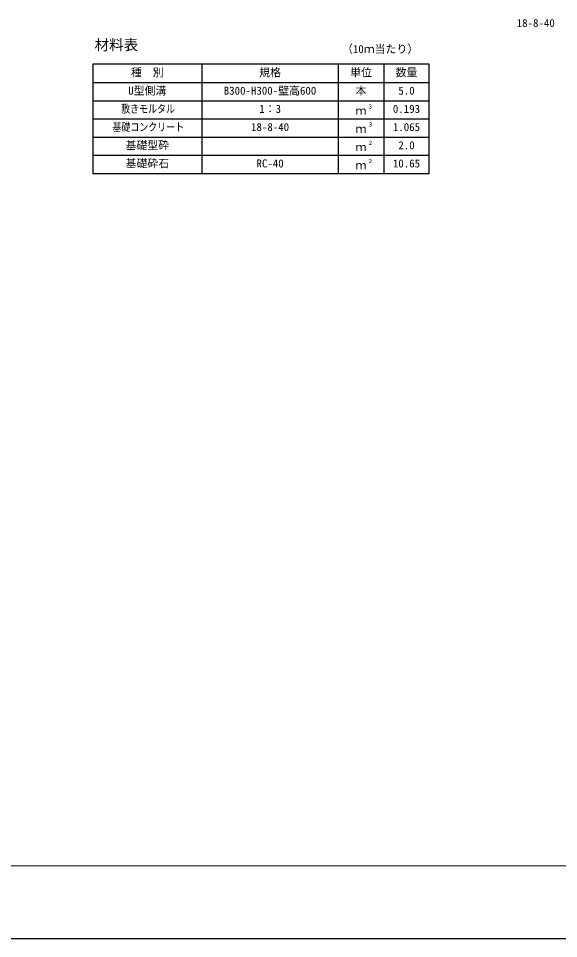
# Model space of a CAD drawing. Units: millimetres, scale not verified. Extents: x -16800 to 16800, y -5940 to 5940.
# Drawn here: x 6451 to 9421, y -5940 to -882 of the extents above; entities that cross this region are included whole.
import ezdxf
from ezdxf.enums import TextEntityAlignment as Align

# ---------------------------------------------------------------- set-up
doc = ezdxf.new("R2010")
doc.units = ezdxf.units.MM
doc.header["$LTSCALE"] = 20
for name, color, linetype, lineweight in [('0-0_DIM', 7, 'Continuous', 25), ('0-1_Defpoints', 5, 'Continuous', 25), ('0-3_HYO', 3, 'Continuous', 25), ('0-4_HYO2', 4, 'Continuous', 25), ('0-6_TXT', 7, 'Continuous', 25), ('0-7_WAKU', 3, 'Continuous', 13)]:
    doc.layers.add(name, color=color, linetype=linetype, lineweight=lineweight)
doc.styles.add('ＭＳ ゴシック', font='')
doc.styles.get('ＭＳ ゴシック').set_extended_font_data('MS Gothic')

msp = doc.modelspace()

# ---------------------------------------------------------------- linework, layer by layer
at = {"layer": '0-1_Defpoints'}
msp.add_lwpolyline([(0, -5940), (16800, -5940), (16800, 5940), (0, 5940)], close=True, dxfattribs=at)
at = {"layer": '0-3_HYO'}
for p, q in [((7460.1, -1134.51), (7460.1, -1734.51)), ((8210.1, -1134.51), (8210.1, -1734.51)), ((8460.1, -1134.51), (8460.1, -1734.51)), ((6860.1, -1234.51), (8710.1, -1234.51))]:
    msp.add_line(p, q, dxfattribs=at)
msp.add_lwpolyline([(6860.1, -1734.51), (8710.1, -1734.51), (8710.1, -1134.51), (6860.1, -1134.51)], close=True, dxfattribs=at)
at = {"layer": '0-4_HYO2'}
for p, q in [((6860.1, -1334.51), (8710.1, -1334.51)), ((6860.1, -1434.51), (8710.1, -1434.51)), ((6860.1, -1534.51), (8710.1, -1534.51)), ((6860.1, -1634.51), (8710.1, -1634.51))]:
    msp.add_line(p, q, dxfattribs=at)
at = {"layer": '0-7_WAKU'}
msp.add_lwpolyline([(400, -5540), (16400, -5540), (16400, 5540), (400, 5540)], close=True, dxfattribs=at)

# ---------------------------------------------------------------- texts
at = {"layer": '0-0_DIM', "style": 'ＭＳ ゴシック'}
msp.add_text('18-8-40', height=43.99, dxfattribs=at).set_placement((9190.93, -942.82), align=Align.BOTTOM_LEFT)
at = {"layer": '0-6_TXT', "style": 'ＭＳ ゴシック'}
for s, height, p in [('材料表', 58.65, (6870.1, -1074.51)), ('（10ｍ当たり）', 43.99, (8230.1, -1085.51)), ('種\u3000別', 43.99, (7070.1, -1214.51)), ('規格', 43.99, (7775.1, -1214.51)), ('単位', 43.99, (8275.1, -1214.51)), ('数量', 43.99, (8525.1, -1214.51)), ('U型側溝', 43.99, (7055.1, -1314.51)), ('B300-H300-壁高600', 43.99, (7580.1, -1314.51)), ('本', 43.99, (8305.1, -1314.51)), ('5.0', 43.99, (8540.1, -1314.51)), ('1：3', 43.99, (7775.1, -1414.51)), ('３', 21.99, (8370.65, -1384.14)), ('0.193', 43.99, (8510.1, -1414.51)), ('ｍ', 43.99, (8305.1, -1424.51)), ('18-8-40', 43.99, (7730.1, -1514.51)), ('３', 21.99, (8370.65, -1484.14)), ('1.065', 43.99, (8510.1, -1514.51)), ('ｍ', 43.99, (8305.1, -1524.51)), ('基礎型砕', 43.99, (7040.1, -1614.51)), ('２', 21.99, (8370.65, -1584.14)), ('2.0', 43.99, (8540.1, -1614.51)), ('ｍ', 43.99, (8305.1, -1624.51)), ('基礎砕石', 43.99, (7040.1, -1714.51)), ('RC-40', 43.99, (7760.1, -1714.51)), ('２', 21.99, (8370.65, -1684.14)), ('10.65', 43.99, (8510.1, -1714.51)), ('ｍ', 43.99, (8305.1, -1724.51))]:
    msp.add_text(s, height=height, dxfattribs=at).set_placement(p, align=Align.BOTTOM_LEFT)
at = {"layer": '0-6_TXT', "style": 'ＭＳ ゴシック', "width": 0.8}
for s, p in [('敷きモルタル', (7016.1, -1414.51)), ('基礎コンクリート', (6968.1, -1514.51))]:
    msp.add_text(s, height=43.99, dxfattribs=at).set_placement(p, align=Align.BOTTOM_LEFT)

doc.saveas('drawing.dxf')
